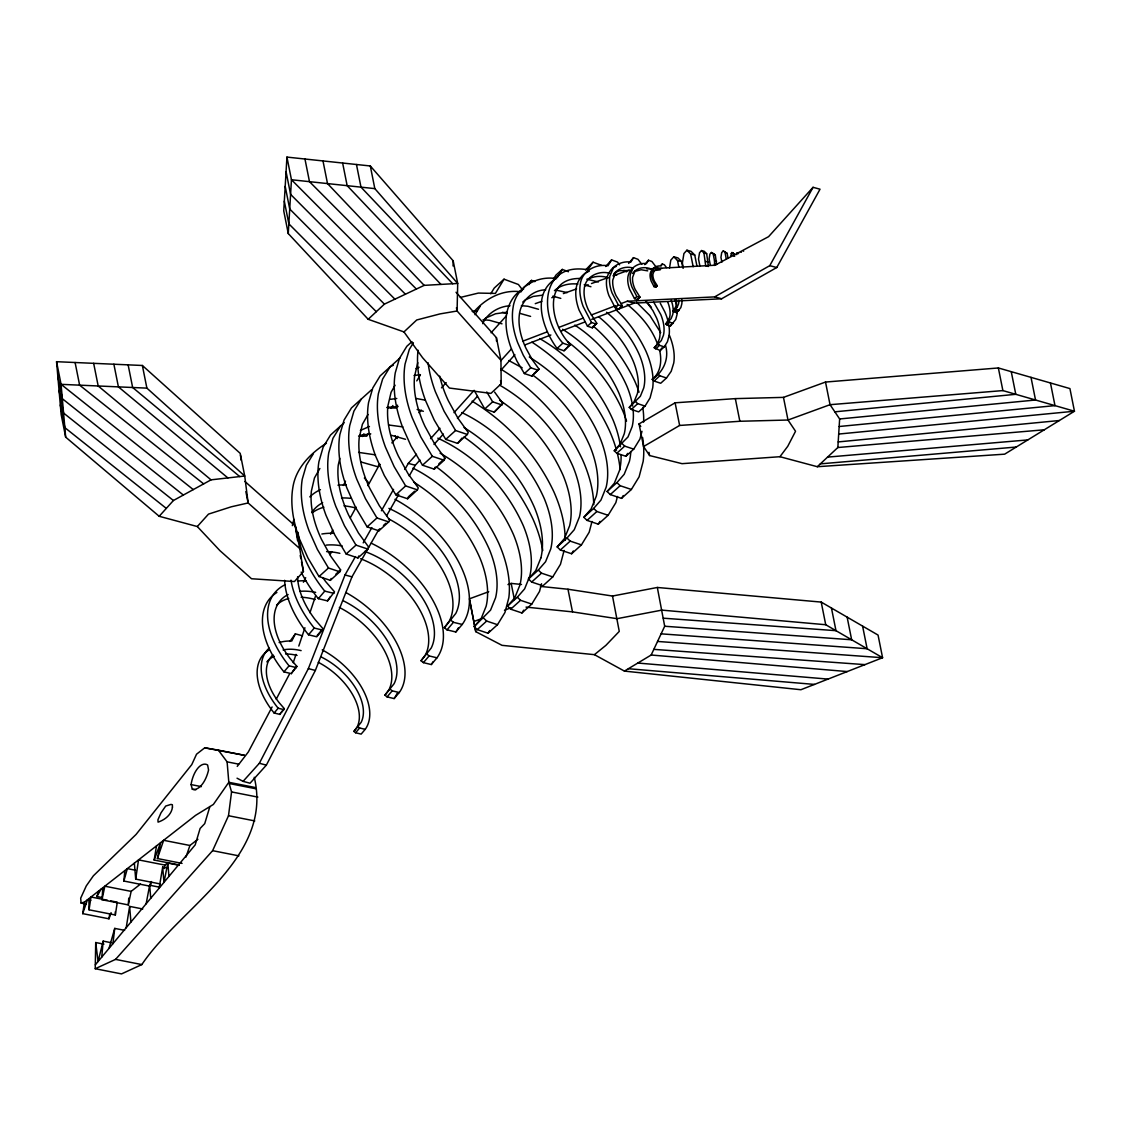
<?xml version="1.0" encoding="UTF-8"?>
<svg xmlns="http://www.w3.org/2000/svg" width="1131" height="1131" viewBox="0 0 1131 1131"><rect width="100%" height="100%" fill="white"/><g stroke="black" fill="none" stroke-linecap="round" stroke-linejoin="round"><path stroke-width="1.5" d="M254.249 777.266C273.688 857.977 180.493 907.062 141.827 964.573L121.526 973.904L95.244 968.716L95.711 942.533L103.925 944.145M453.064 265.983L453.178 260.823L370.304 165.974L286.935 157.096L283.74 210.903L288.264 233.552L368.183 319.295L403.965 331.92L422.542 357.65L449.389 388.046L490.953 393.376L501.189 383.805L500.948 360.294L496.424 337.66L456.033 292.25M288.264 233.552L291.459 179.744L286.935 157.096M817.289 466.707L837.845 447.523L839.64 418.965L830.041 404.686L825.517 382.052L998.362 367.957L1069.926 388.583L1074.45 411.232L1004.653 454.167L817.289 466.707L779.952 456.712L682.021 463.668L649.618 455.553L643.567 446.547L639.043 423.899L675.108 402.806L735.334 398.621L783.472 397.377L825.517 382.052M140.456 884.103L131.139 891.384L128.284 904.913L102.002 899.725L102.808 887.778M128.284 904.913L128.75 898.085M101.748 957.109L103.175 941.119L111.403 942.745M151.469 881.572L150.169 886.223L123.873 881.035L124.82 870.601M150.169 886.223L150.48 882.745M112.902 943.721L114.74 928.395L124.594 930.332M95.244 968.716L115.546 959.385L212.614 850.668L228.504 815.734L231.558 791.926L228.815 782.299L227.105 761.856L218.368 750.164L204.739 747.817L196.54 754.207L191.775 764.598L136.059 834.452L93.364 875.818L86.281 885.912L80.683 898.184L81.093 903.075L86.027 904.051M160.333 883.961L135.692 879.112L138.533 859.885L164.829 865.074L167.6 862.925M164.306 868.566L164.829 865.074M110.725 900.884L117.299 902.185L115.334 914.993L89.052 909.805L91.003 896.996L107.445 900.234M111.092 912.66L108.972 918.81L82.69 913.636L84.514 902.057L195.578 815.366L213.377 804.438L228.815 782.299L255.111 787.487M108.972 918.81L109.764 913.862M126.205 927.731L129.627 906.383L142.76 908.985M669.51 268.075L670.796 260.144L673.807 256.794L677.936 257.91L681.625 261.614L682.898 268.019M730.626 256.2L731.913 252.524L734.146 253.895L734.627 256.327M736.719 254.645L737.37 252.807L738.486 253.5L737.37 252.807M178.783 864.904L154.141 860.041L156.516 845.861M159.146 888.174L162.68 867.081L167.614 868.043M146.153 903.768L149.66 885.234L159.513 887.185M179.334 865.328L167.826 863.052L163.967 882.378L162.68 867.081M182.063 863.391L157.421 858.528L160.644 842.637L154.141 860.041M102.002 899.725L104.844 886.195L131.139 891.384M339.837 458.295L338.24 465.124A104.335 61.611 48 0 0 348.716 515.284L358.456 532.984L368.635 547.079L367.773 549.058L357.947 557.951L346.171 554.006L334.663 534.709L325.982 515.255A127.944 75.565 48 0 1 318.928 461.674L323.141 447.155L330.506 435.067L344.206 422.697M417.763 362.655L414.568 376.326A104.335 61.611 48 0 0 425.044 426.486L434.785 444.186L444.978 458.281L444.101 460.26L434.276 469.153L422.499 465.209L410.991 445.911L402.311 426.458A127.944 75.565 48 0 1 395.256 372.877L399.469 358.357L406.849 346.27L411.995 341.633M103.175 941.119L98.072 961.506L95.711 942.533M541.537 583.737L539.515 591.456L531.782 604.081L521.957 612.96L510.703 609.185L507.522 606.103L514.775 597.776L519.963 584.953A101.479 59.929 48 0 0 513.516 534.68C498.517 500.637 472.32 471.684 440.086 453.192M564.115 550.429L560.467 564.312L552.748 576.923L542.922 585.816L531.669 582.041L528.474 578.959L535.741 570.632L540.929 557.809M592.008 521.462L589.166 532.263L581.433 544.888L571.607 553.766L560.354 549.991L557.159 546.909L564.426 538.596L569.614 525.774A101.479 59.929 48 0 0 563.153 475.487C549.694 445.063 527.428 418.512 499.591 400.233M617.469 496.481L615.844 502.659L608.125 515.284L598.285 524.162L587.046 520.387L583.85 517.305L591.117 508.978L596.306 496.156A101.479 59.929 48 0 0 589.845 445.883C577.517 417.947 557.696 393.39 533.097 375.336M641.984 431.293L639.948 439.026L633.742 449.148L625.853 456.288L616.833 453.262L614.26 450.788L620.099 444.101L624.255 433.809A81.446 48.096 48 0 0 619.081 393.461C607.474 366.854 587.159 344.545 562.588 329.291M123.873 881.035L127.351 868.636L135.564 870.248M109.043 948.343L114.74 928.395M209.871 806.587L204.725 823.637L200.116 828.457L195.196 844.871L95.301 964.842M101.832 897.491L96.898 896.515L98.75 890.945M293.226 662.709L296.011 654.382M298.796 646.055L304.932 627.733M309.951 612.733L315.521 596.079M157.421 858.528L163.642 840.305L189.923 845.479L197.897 839.259M185.965 857.086L189.923 845.479M82.69 913.636L87.44 899.781L90.734 900.432M276.897 592.46A83.892 49.241 40.4 0 0 283.923 671.871L291.303 673.652L291.727 672.408M269.15 649.915A66.277 38.906 40.4 0 0 274.112 712.997L279.937 714.41L280.276 713.435M291.303 673.652L296.873 666.371L289.932 658.355A68.383 40.136 40.4 0 1 288.122 594.567M279.937 714.41L284.333 708.656L278.862 702.323A54.019 31.71 40.4 0 1 273.023 654.891M301.185 572.074A104.66 61.427 40.4 0 0 318.348 598.667L327.552 600.9L330.224 596.829M327.552 600.9L334.493 591.796L325.841 581.801A85.306 50.075 40.4 0 1 322.773 577.602M284.63 580.316A93.449 54.853 40.4 0 0 308.523 634.788L316.737 636.781L322.462 630.052L322.943 628.666L315.224 619.731A76.173 44.703 40.4 0 1 297.609 576.782M237.043 778.199L243.08 781.351L259.367 763.269L308.367 668.591L344.997 574.972L355.403 556.622M243.08 781.351L250.05 783.232L266.351 765.15L315.351 670.457L351.981 576.838L378.857 529.449M326.435 443.211C310.459 453.333 295.672 468.177 292.816 487.758A123.025 72.653 48 0 0 299.602 539.289L307.957 557.993L319.013 576.541L330.337 580.344L331.171 578.436M330.337 580.344L339.781 571.791L340.615 569.883L330.817 556.325L321.458 539.317A100.32 59.25 48 0 1 311.378 491.08L314.46 477.932L319.875 468.46M357.947 557.951L358.81 555.971M371.604 389.743L351.472 407.923L344.093 420.011L339.88 434.53A127.944 75.565 48 0 0 346.934 488.111L355.629 507.565L367.123 526.862L378.899 530.807L379.776 528.813M378.899 530.807L388.725 521.914L389.601 519.935L379.408 505.84L369.667 488.14A104.335 61.611 48 0 1 359.191 437.98L362.387 424.309L368.027 414.455M400.303 357.693L380.157 375.874L372.792 387.961L368.579 402.48A127.944 75.565 48 0 0 375.619 456.062L384.314 475.515L395.822 494.812L407.598 498.757L408.461 496.778L414.61 491.222M407.598 498.757L417.424 489.879L418.286 487.885L408.107 473.79L398.366 456.09A104.335 61.611 48 0 1 387.891 405.93L391.086 392.259L395.115 385.219M434.276 469.153L435.138 467.16M418.06 350.214A127.944 75.565 48 0 0 425.567 400.657L434.247 420.096L445.755 439.394L457.532 443.352L462.084 438.022M457.532 443.352L467.357 434.46L468.234 432.466L458.041 418.371L448.3 400.685A104.335 61.611 48 0 1 439.719 376.156M474.143 390.365L484.775 408.97L494.219 412.136L502.814 403.414L494.629 392.104M494.219 412.136L502.814 403.414M523.71 288.857C514.124 293.325 508.611 303.49 506.66 313.541A83.171 49.114 48 0 0 511.254 348.376L516.895 361.015L524.374 373.555L532.037 376.128L532.602 374.842M532.037 376.128L538.992 369.059L532.362 359.898L526.028 348.39A67.818 40.052 48 0 1 519.228 315.789C520.189 301.991 531.697 290.045 545.722 289.819M589.265 271.2C582.083 273.73 577.474 280.672 576.188 287.981A52.931 31.258 48 0 0 579.114 310.148L587.47 326.18L592.333 327.806L596.758 323.31L588.516 310.163A43.162 25.49 48 0 1 584.19 289.409C584.755 276.812 598.384 270.168 609.651 273.221M592.333 327.806L596.758 323.31M641.814 264.329L637.997 259.324L633.501 257.67L630.787 262.109C620.014 260.342 608.732 268.174 606.739 278.89A40.009 23.638 48 0 0 608.945 295.658L615.264 307.773L618.954 309.003L622.29 305.61L616.056 295.658A32.629 19.269 48 0 1 612.79 279.979L615.801 272.175M618.954 309.003L622.29 305.61M657.988 267.609L655.57 266.308L651.923 261.515L648.473 260.243L646.395 263.65C638.138 262.293 629.486 268.287 627.974 276.515A30.664 18.11 48 0 0 629.656 289.352L634.505 298.641L637.319 299.588L639.892 296.972L635.113 289.352A25.009 14.774 48 0 1 632.597 277.335L634.915 271.355M637.319 299.588L639.892 296.972M666.484 267.566L664.335 264.739L662.299 263.99L661.084 266.011C656.206 265.205 651.103 268.74 650.212 273.589A18.096 10.688 48 0 0 651.202 281.167L654.057 286.652L655.726 287.203L657.238 285.662L654.411 281.167A14.76 8.709 48 0 1 652.94 274.084L654.298 270.549L660.25 269.8M655.726 287.203L657.238 285.662M469.733 600.519L475.755 631.649L502.008 645.334L594.425 654.665L624.411 671.093L651.173 655.019L664.689 626.249L657.323 587.47L612.507 596.037L567.974 589.237L540.434 586.409M343.357 485.425L345.492 481.184M303.405 582.239L305.681 577.701M330.591 534.228L332.754 529.902M289.861 641.475L295.361 633.841L302.5 635.806M295.361 633.841L291.77 641.008A66.277 38.906 40.4 0 0 279.117 642.564M555.165 279.046C530.849 295.078 543.036 329.474 557.074 348.433L564.016 350.766L570.335 344.446C551.051 326.138 541.169 277.618 580.514 278.48M564.016 350.766L570.335 344.446M272.104 706.96L248.325 751.974L237.227 766.394M276.204 699.198L289.324 674.359M330.026 554.699L331.708 551.631M350.242 517.871L356.138 507.126M367.928 485.651L379.719 464.162M627.224 301.256L714.636 296.887L769.773 265.658L813.048 187.322L820.032 189.202L776.757 267.524L721.62 298.768L634.208 303.122L627.224 301.256L620.693 303.744M363.207 542.866L371.873 527.583M381.416 510.76L393.56 489.355M404.827 469.478L408.305 463.371L416.505 454.266M386.661 515.694L398.805 494.289M409.21 475.953L415.289 465.251L419.969 460.048M96.898 896.515L101.111 889.107M482.697 323.65C487.447 313.117 498.686 306.444 510.024 305.738M362.288 436.524L363.942 433.781M368.409 433.456L366.741 436.184L358.569 436.015M391.17 408.376L392.895 405.534M397.532 405.181L395.808 408.037L387.311 407.853M416.759 380.893L420.223 375.195M490.755 293.777L494.219 288.08L504.044 279.187L518.422 284.503L522.494 289.847M504.044 279.187L495.392 293.424L478.385 293.07L460.317 297.439M528.955 284.673L531.556 280.389L534.85 281.619M553.469 279.159L555.886 275.186L562.277 269.418L568.497 271.723M557.456 277.349L562.277 269.418M605.721 266.52L611.574 259.904L617.526 262.095L619.632 264.852M611.574 259.904L607.997 265.785C595.641 263.608 581.801 271.101 580.26 284.305A52.931 31.258 48 0 0 583.172 306.473L591.527 322.505L596.405 324.13M628.624 263.41L633.501 257.67M644.727 264.64L648.473 260.243M313.414 453.644L306.317 465.265L302.26 479.219A123.025 72.653 48 0 0 309.046 530.736L317.401 549.44L328.471 568.002L339.781 571.791M340.346 426.189L332.966 438.263L328.753 452.782A127.944 75.565 48 0 0 335.808 506.377L344.488 525.816L355.996 545.114L367.773 549.058M361.298 399.031L353.918 411.119L349.705 425.638A127.944 75.565 48 0 0 356.76 479.219L365.454 498.672L376.962 517.97L388.725 521.914M389.997 366.995L382.617 379.069L378.404 393.588A127.944 75.565 48 0 0 385.459 447.183L394.139 466.622L405.647 485.92L417.424 489.879M413.395 342.75L409.295 349.465L405.082 363.984A127.944 75.565 48 0 0 412.136 417.565L420.831 437.018L432.325 456.316L444.101 460.26M475.02 314.701L480.095 306.388M613.44 267.793L609.821 276.12A40.009 23.638 48 0 0 612.027 292.872L618.346 304.988L622.022 306.218M633.106 268.005L630.32 274.381A30.664 18.11 48 0 0 632.017 287.217L636.852 296.506L639.679 297.453M653.237 268.57L651.597 272.331A18.096 10.688 48 0 0 652.587 279.908L655.443 285.394L657.111 285.945M676.267 299.729A24.317 14.364 48 0 1 676.154 306.063L673.171 311.124L676.635 312.764L678.487 309.738M676.635 312.764L680.834 307.618L681.809 303.914A28.897 17.064 48 0 0 681.866 299.687M667.601 301.723A31.739 18.746 48 0 1 669.623 317.458L665.735 324.06L670.245 326.209L671.856 323.579M670.245 326.209L675.73 319.479L677.002 314.658A37.705 22.267 48 0 0 677.172 310.573M645.815 300.874L652.884 310.587L656.687 318.179A41.988 24.797 48 0 1 659.359 338.975L657.224 344.291L654.213 347.726L660.193 350.568L661.791 347.952M413.663 482.06C442.546 500.156 466.226 526.664 479.912 557.965A97.577 57.624 48 0 1 486.118 606.301L481.142 618.643L474.158 626.645L477.225 629.614L488.041 633.233L489.695 630.533M660.193 350.568L664.25 346.892L667.46 341.675L669.128 335.285A49.877 29.448 48 0 0 668.817 324.851M488.041 633.233L497.499 624.694L504.921 612.55L508.823 597.719A115.913 68.454 48 0 0 498.559 542.823C484.436 512.923 462.932 486.486 436.34 466.849M598.935 316.977C613.511 328.81 625.669 343.711 633.162 361.001A65.966 38.963 48 0 1 637.361 393.687L633.982 402.014L629.26 407.429L631.338 409.436L638.662 411.896L645.038 406.114L650.071 397.9L652.7 387.876A78.364 46.286 48 0 0 645.759 350.766C638.393 335.313 628.313 321.063 615.646 309.484M521.957 612.96L523.681 610.16M625.853 456.288L627.634 453.39M571.607 553.766L573.332 550.967M598.285 524.162L600.01 521.363M621.089 455.129A101.479 59.929 48 0 1 619.548 470.355L614.373 483.177L607.107 491.504L610.288 494.586L621.541 498.361L623.266 495.548M621.541 498.361L631.381 489.469L639.1 476.844L643.157 461.42A120.55 71.196 48 0 0 642.606 437.485M585.519 269.984L593.068 262.208L601.536 265.333M593.068 262.208L587.809 269.758C539.614 261.671 539.162 316.242 562.87 343.174L569.812 345.506M659.712 350.667C661.904 360.633 660.9 372.693 652.205 379.309L654.057 381.034L660.702 383.268L666.484 378.008L671.192 371.321L673.737 363.051A60.438 35.796 48.1 0 0 669.354 335.172M322.222 649.887A62.431 36.644 40.4 0 1 365.214 729.339L361.157 734.104L355.586 732.761L353.918 731.404L357.085 727.134A52.535 30.834 40.4 0 0 318.278 662.314M353.918 731.404L361.142 722.356A52.535 30.834 40.4 0 0 320.822 656.786M345.846 592.517A79.029 46.385 40.4 0 1 399.257 692.54L394.111 698.576L387.056 696.88L384.95 695.169L388.951 689.754A66.489 39.034 40.4 0 0 339.357 607.46M384.95 695.169L394.097 683.718A66.489 39.034 40.4 0 0 343.061 600.702M394.959 499.322A98.595 57.865 40.4 0 1 462.226 624.453L455.821 631.989L447.014 629.854L444.384 627.733L449.375 620.976A82.959 48.69 40.4 0 0 388.583 518.86M371.18 543.177A88.034 51.673 40.4 0 1 436.99 657.818L431.264 664.547L423.404 662.639L421.057 660.744L425.525 654.708A74.066 43.473 40.4 0 0 360.591 558.756M444.384 627.733L455.793 613.44A82.959 48.69 40.4 0 0 388.908 508.385M421.057 660.744L431.236 647.992A74.066 43.473 40.4 0 0 364.705 551.433M779.952 456.712L787.756 446.293L795.545 431.264L787.996 420.025L783.472 397.377M318.348 598.667L324.753 591.131L333.97 593.351M308.523 634.788L314.248 628.058L322.462 630.052M283.923 671.871L289.069 665.834A83.892 49.241 40.4 0 1 285.139 584.713M317.217 635.396L322.943 628.666M292.759 671.206L296.873 666.371M274.112 712.997L278.169 708.232A66.277 38.906 40.4 0 1 269.107 648.162M281.294 712.233L284.333 708.656M355.586 732.761L359.644 727.982L365.214 729.339M387.056 696.88L392.203 690.829L399.257 692.54M447.014 629.854L453.432 622.319L462.226 624.453M423.404 662.639L429.13 655.923L436.99 657.818M673.171 311.124L677.271 306.996L678.515 303.928A24.317 14.364 48 0 0 678.883 300.281M665.735 324.06L671.079 318.688L672.691 314.672A31.739 18.746 48 0 0 671.234 300.365M654.213 347.726L661.282 340.615L663.43 335.299A41.988 24.797 48 0 0 660.758 314.503L653.591 301.977M629.26 407.429L640.372 396.246L643.751 387.905A65.966 38.963 48 0 0 639.552 355.219C632.229 338.466 620.65 323.805 606.527 312.269M614.26 450.788L627.988 436.976L632.144 426.684A81.446 48.096 48 0 0 633.063 409.479M474.158 626.645L490.585 610.09L495.576 597.762A97.577 57.624 48 0 0 489.37 549.412C473.988 514.845 446.816 485.171 412.942 468.107M528.474 578.959L538.299 570.066L545.566 561.754L550.755 548.931A101.479 59.929 48 0 0 544.294 498.644C527.852 461.646 498.389 430.105 461.787 412.546M557.159 546.909L566.999 538.017L574.265 529.704L579.44 516.881A101.479 59.929 48 0 0 572.993 466.594C557.993 432.565 531.796 403.597 499.577 385.106M583.85 517.305L593.676 508.413L600.943 500.1L606.131 487.277A101.479 59.929 48 0 0 599.67 436.99C585.222 403.838 559.902 376.043 529.28 357.028M607.107 491.504L616.932 482.612L624.199 474.285L629.387 461.462A101.479 59.929 48 0 0 630.815 451.538M507.522 606.103L517.348 597.21L524.614 588.898L529.803 576.075A101.479 59.929 48 0 0 523.342 525.788C506.462 487.701 475.727 455.609 437.796 438.164M159.188 516.287L173.411 500.51L211.03 479.841L244.734 476.01L248.127 502.956L299.772 548.592L303.433 571.579L294.456 581.532L251.534 578.747L219.895 550.613L197.303 526.537L159.188 516.287L65.669 437.146L61.145 414.497L56.55 361.694L142.365 365.483L240.21 453.361L244.734 476.01L146.889 388.131L142.365 365.483M197.303 526.537L208.5 514.11L231.275 506.801L248.127 502.956L245.865 491.646M391.863 442.9L397.759 436.34M419.021 412.744L421.396 410.129M441.472 387.848L446.194 382.603M491.094 332.783L506.448 315.747M430.572 438.658L439.945 428.253M454.012 412.659L473.931 390.548M500.877 360.633L511.424 348.942M434.035 444.441L443.409 434.035M457.475 418.428L477.395 396.331M500.835 370.318L514.888 354.71M696.979 266.237L694.745 255.026L691.055 251.322L686.927 250.22L683.916 253.556L682.375 263.071L683.336 267.877M701.517 250.559L703.963 253.005L705.673 265.743L708.388 266.464L706.677 253.74L704.245 251.294L701.517 250.559L699.538 252.764L698.52 259.041L699.863 265.813M714.538 263.99L716.602 264.541L715.301 254.899L711.399 252.496L709.886 254.164L709.123 258.914L710.395 265.318M728.081 258.165L727.12 253.358L723.218 250.955L721.705 252.623L720.942 257.373L721.903 262.18M733.086 252.849L731.064 253.485M737.963 252.962L736.945 253.287M740.819 251.732L741.342 252.27M743.095 250.686L743.633 251.223M813.048 187.322L768.571 236.676L714.933 265.234L659.147 268.301M652.205 379.309C663.487 372.014 669.425 358.612 665.509 345.407M368.183 319.295L384.399 304.126L424.182 285.365L457.702 283.457L457.094 310.997L500.948 360.294M403.965 331.92L416.731 319.974L440.058 313.895L457.094 310.997L456.443 307.759M557.074 348.433L562.87 343.174M654.057 381.034L659.854 375.775L666.484 378.008M531.556 280.389L523.667 287.528L521.066 291.812C502.517 289.183 485.157 298.584 473.394 312.453M379.931 464.53L377.57 466.679L361.128 462.028M445.755 439.394L455.581 430.515L467.357 434.46M422.499 465.209L432.325 456.316M484.775 408.97L492.664 401.83L502.107 405.011M524.374 373.555L530.764 367.787L538.427 370.346M395.822 494.812L405.647 485.92M533.874 373.682L538.992 369.059M587.47 326.18L591.527 322.505M367.123 526.862L376.962 517.97M438.828 463.837L444.978 458.281M660.914 265.248L662.299 263.99M615.264 307.773L618.346 304.988M319.013 576.541L328.471 568.002M346.171 554.006L355.996 545.114M383.451 525.491L385.911 523.257M634.505 298.641L636.852 296.506M335.893 574.152L340.615 569.883M654.057 286.652L655.443 285.394M673.935 311.859L676.296 309.738L678.982 310.643M666.725 325.035L669.806 322.25L673.327 323.438M655.542 349.012L659.599 345.337L664.25 346.892M631.338 409.436L637.728 403.654L645.038 406.114M616.833 453.262L624.708 446.123L633.742 449.148M610.288 494.586L620.127 485.694L631.381 489.469M587.046 520.387L596.871 511.509L608.125 515.284M560.354 549.991L570.194 541.113L581.433 544.888M477.225 629.614L486.669 621.06L497.499 624.694M531.669 582.041L541.495 573.163L552.748 576.923M510.703 609.185L520.543 600.307L531.782 604.081M483.319 320.257L485.849 317.995L495.576 313.768L507.07 312.198M522.791 302.062L525.251 299.871L533.125 296.449L542.442 295.177M613.709 274.07C618.063 268.499 625.217 266.195 632.031 267.736M632.554 273.49C636.894 267.411 644.91 266.336 651.456 269.121M652.912 271.808L657.351 268.613L661.635 268.556M594.425 654.665L605.891 645.363L619.265 631.395L612.507 596.037M554.43 290.709C560.594 284.885 569.656 283.132 577.884 284.093M643.567 446.547L679.632 425.454L739.858 421.269L787.996 420.025L830.041 404.686L1002.886 390.591L1074.45 411.232L838.693 434.05M390.478 366.585L393.348 365.2M613.596 267.665L616.296 266.365M653.308 268.514L655.132 267.637M588.021 279.286C594.185 275.78 601.749 275.667 608.421 277.703M615.688 272.317L619.477 270.662L628.963 270.521M634.816 271.468L641.164 269.744L647.724 270.86M416.067 368.607L419.092 367.292M360.365 430.444L369.455 426.486M522.649 341.237L547.164 331.864M558.601 327.495L583.115 318.122M591.287 314.998L615.787 305.624M524.727 344.983L550.868 334.988M560.679 331.242L585.194 321.868M591.725 319.366L634.208 303.122M488.705 591.711L469.436 598.822L475.755 631.649M507.96 584.586L511.17 583.398L521.504 584.458M473.96 621.47L481.99 618.501M504.468 610.203L510.887 607.828M535.26 303.659L541.876 301.298M551.801 297.736L555.109 296.562M563.379 293.593L576.598 288.872M584.868 285.903L588.177 284.729M591.485 283.542L608.011 277.618M612.974 275.851L629.515 269.927M81.093 903.075L84.514 902.057M472.221 311.449L476.999 310.799M414.045 375.534L420.421 374.672M390.407 399.342L396.769 398.48M386.943 407.372L398.112 406.58M359.616 435.378L370.77 433.866M834.848 411.825L1015.779 394.309L1011.255 371.675M839.64 418.965L1035.529 400.006L1031.005 377.358M839.174 426.5L1054.983 405.619L1050.459 382.971M838.198 441.924L1059.365 420.52M837.845 447.523L1044.266 429.794M827.567 457.108L1027.81 439.917M820.328 463.866L1016.232 447.042M646.946 268.98L655.655 268.499M556.65 278.664C537.225 275.243 515.482 287.034 513.05 307.759A83.171 49.114 48 0 0 517.645 342.594L523.285 355.233L530.764 367.787M146.889 388.131L61.074 384.342L56.55 361.694M663.275 618.19L835.979 630.674L831.455 608.04M664.689 626.249L851.657 639.778L847.133 617.13M661.126 633.841L867.124 648.742L862.6 626.107M657.549 641.447L882.576 657.719L878.052 635.071L821.205 602.088L657.323 587.47M653.831 649.364L864.918 664.632M651.173 655.019L847.26 671.56M637.785 663.049L828.019 679.095M628.369 668.718L814.461 684.411M624.411 671.093L800.904 689.726L882.576 657.719L825.729 624.736L661.847 610.118L617.031 618.685L572.498 611.885L526.028 607.107M555.773 290.045L567.182 292.604M521.391 305.667L527.809 306.261L538.483 309.272M483.149 319.72L489.553 320.299L501.994 323.819M415.939 398.437L425.412 400.19M388.583 424.987L402.905 426.896M358.598 452.386L375.506 454.874M453.178 260.823L457.702 283.457L374.828 188.623L291.459 179.744L405.407 294.216M586.833 279.201L598.398 281.972M218.368 750.164L244.664 755.352L204.739 747.817M227.105 761.856L238.613 764.132M229.339 783.543L255.62 788.717M231.558 791.926L257.854 797.101M195.762 789.89L192.327 789.212L191.068 784.589L201.375 786.625M228.504 815.734L254.8 820.922M212.614 850.668L238.895 855.856M115.546 959.385L141.827 964.573M289.069 665.834L296.449 667.615M278.169 708.232L283.994 709.646M731.913 252.524L734.146 253.895M723.218 250.955L727.12 253.358M769.773 265.658L776.757 267.524M711.399 252.496L715.301 254.899M703.963 253.005L706.677 253.74M686.927 250.22L690.617 253.924L694.745 255.026M713.251 254.348L714.523 260.752L716.587 261.303M705.645 261.459L708.359 262.194M673.807 256.794L677.511 260.498L681.625 261.614M714.636 296.887L721.62 298.768M408.305 463.371L415.289 465.251M344.997 574.972L351.981 576.838M308.367 668.591L315.351 670.457M259.367 763.269L266.351 765.15M613.893 274.423L616.72 275.229M552.847 296.138L560.792 298.386M519.921 313.386L530.595 316.397M502.489 312.297L507.155 313.612M417.141 409.521L423.362 411.274M391.524 435.35L405.52 439.295M584.204 284.8L590.933 286.737M539.685 338.579C571.904 357.071 598.101 386.039 613.087 420.068A101.479 59.929 48 0 1 620.452 446.802M508.851 360.549L522.183 367.801M623.831 270.366L626.616 271.864M500.779 369.102C536.094 390.449 564.977 422.372 582.55 459.737A120.55 71.196 48 0 1 593.789 504.666M472.079 401.152C507.395 422.499 536.278 454.408 553.851 491.787A120.55 71.196 48 0 1 565.118 540.293M574.746 325.106C597.592 339.865 615.985 361.425 626.956 386.321A81.446 48.096 48 0 1 632.625 406.057M567.55 341.59C591.442 359.672 610.867 383.706 622.927 411.189A101.479 59.929 48 0 1 626.532 421.114M464.078 427.575C494.699 446.575 520.02 474.384 534.468 507.536A101.479 59.929 48 0 1 540.915 557.809M531.952 342.156C565.104 363.715 592.446 394.252 609.227 430.133A120.55 71.196 48 0 1 616.522 450.294M464.007 436.934C493.639 457.56 517.461 486.33 532.899 518.931A120.55 71.196 48 0 1 542.753 550.5M203.651 483.898L79.622 385.162L75.098 362.514M193.274 489.596L61.074 384.342L65.669 437.146M183.349 495.053L62.318 398.706L57.794 376.058M173.411 500.51L63.576 413.055L59.052 390.421M166.299 508.399L64.835 427.631L60.311 404.983M450.802 620.198L453.432 622.319M426.783 654.015L429.13 655.923M390.096 689.132L392.203 690.829M357.99 726.639L359.644 727.982M239.744 476.575L132.652 387.495L128.128 364.861M227.882 477.918L118.402 386.873L113.878 364.224M211.03 479.841L98.185 385.982L93.661 363.334M636.541 302.203L649.915 315.606L660.73 332.684M627.125 304.366C640.217 314.856 651.809 328.146 657.535 344.093M244.932 481.481L295.248 525.957L299.772 548.592M593.294 326.124C610.797 341.11 624.75 360.04 634.632 380.822A96.743 57.144 48 0 1 639.043 392.203M657.988 374.064L659.854 375.775M675.518 308.989L676.296 309.738M668.803 321.289L669.806 322.25M658.284 344.05L659.599 345.337M635.65 401.646L637.728 403.654M622.149 443.649L624.708 446.123M616.932 482.612L620.127 485.694M593.676 508.413L596.871 511.509M566.999 538.017L570.194 541.113M538.299 570.066L541.495 573.163M517.348 597.21L520.543 600.307M483.601 618.091L486.669 621.06M416.378 289.055L309.484 181.667L304.96 159.019M394.903 299.178L290.596 194.376L286.072 171.728M384.399 304.126L289.72 209.009L285.196 186.361M376.298 311.704L288.843 223.853L284.319 201.205M452.739 283.74L360.987 187.138L356.463 164.504M440.949 284.418L347.16 185.668L342.636 163.034M424.182 285.365L327.509 183.575L322.985 160.941M645.518 300.973L651.456 307.378M364.352 478.031L369.031 483.177M395.171 435.845L397.264 438.602M639.043 423.899L640.768 426.472M486.782 391.976L492.664 401.83M455.581 430.515L444.087 411.217L435.393 391.764A127.944 75.565 48 0 1 428.069 362.74M660.278 303.264L664.717 311.661A49.877 29.448 48 0 1 667.728 320.002M998.362 367.957L1002.886 390.591M821.205 602.088L825.729 624.736M732.973 253.584L733.453 256.016M725.056 252.807L726.342 259.211M735.334 398.621L739.858 421.269M690.617 253.924L693.176 266.732M677.511 260.498L678.784 266.902M675.108 402.806L679.632 425.454M648.968 452.315L649.618 455.553M567.974 589.237L572.498 611.885M500.538 380.582L501.189 383.805M511.17 583.398L514.407 599.571M370.304 165.974L374.828 188.623M300.21 555.392L300.846 558.629M301.496 561.867L303.433 571.579M295.248 525.957L297.609 540.717M240.422 455.044L241.059 460.105M167.826 863.052L168.943 876.398M149.66 885.234L150.748 898.254M134.349 863.151L135.692 879.112M129.627 906.383L130.927 922.048M115.305 911.798L115.334 914.993M88.925 898.622L89.052 909.805M496.424 337.66L496.452 341.011M714.523 260.752L714.552 265.446M192.327 789.212A23.426 11.649 -78.8 0 0 208.556 769.999L207.623 764.994A21.136 10.504 -78.8 0 0 191.068 784.589M299.8 591.357A68.383 40.136 40.4 0 1 315.662 592.361M276.558 605.156A68.383 40.136 40.4 0 1 288.744 598.455M301.115 597.225A68.383 40.136 40.4 0 1 315.167 599.515M397.08 693.402A79.029 46.385 40.4 0 1 394.111 698.576M297.538 581.15A83.892 49.241 40.4 0 1 306.275 580.726M283.103 649.957A54.019 31.71 40.4 0 1 301.129 650.622M266.845 661.889A54.019 31.71 40.4 0 1 274.239 656.291M285.592 654.001A54.019 31.71 40.4 0 1 297.071 655.4M433.06 661.776A88.034 51.673 40.4 0 1 431.264 664.547M314.248 628.058A93.449 54.853 40.4 0 1 291.006 580.175M321.854 534.002A93.449 54.853 40.4 0 1 333.419 533.281M326.605 551.603A76.173 44.703 40.4 0 1 339.865 553.328M326.209 545.114A76.173 44.703 40.4 0 1 342.17 545.905M311.845 512.329A85.306 50.075 40.4 0 1 322.674 502.687M341.505 497.979A85.306 50.075 40.4 0 1 350.426 498.304M324.753 591.131A104.66 61.427 40.4 0 1 298.132 532.39M309.795 496.877A104.66 61.427 40.4 0 1 320.441 489.652M337.971 485.185A104.66 61.427 40.4 0 1 346.242 484.959M312.085 512.894A85.306 50.075 40.4 0 1 323.862 507.211M344.008 505.84A85.306 50.075 40.4 0 1 355.629 507.946M292.364 525.618A104.66 61.427 40.4 0 1 293.975 519.369M458.338 627.945A98.595 57.865 40.4 0 1 455.821 631.989M617.385 453.573A120.55 71.196 48 0 1 620.127 469.563M642.761 407.429A96.743 57.144 48 0 1 643.61 422.103M674.953 299.969A37.705 22.267 48 0 1 676.904 307.674M172.463 807.138C171.502 814.73 164.928 819.848 158.057 822.138L157.944 819.763L160.984 812.864L165.706 806.05L171.007 804.41L172.364 804.749L172.463 807.138"/></g></svg>
